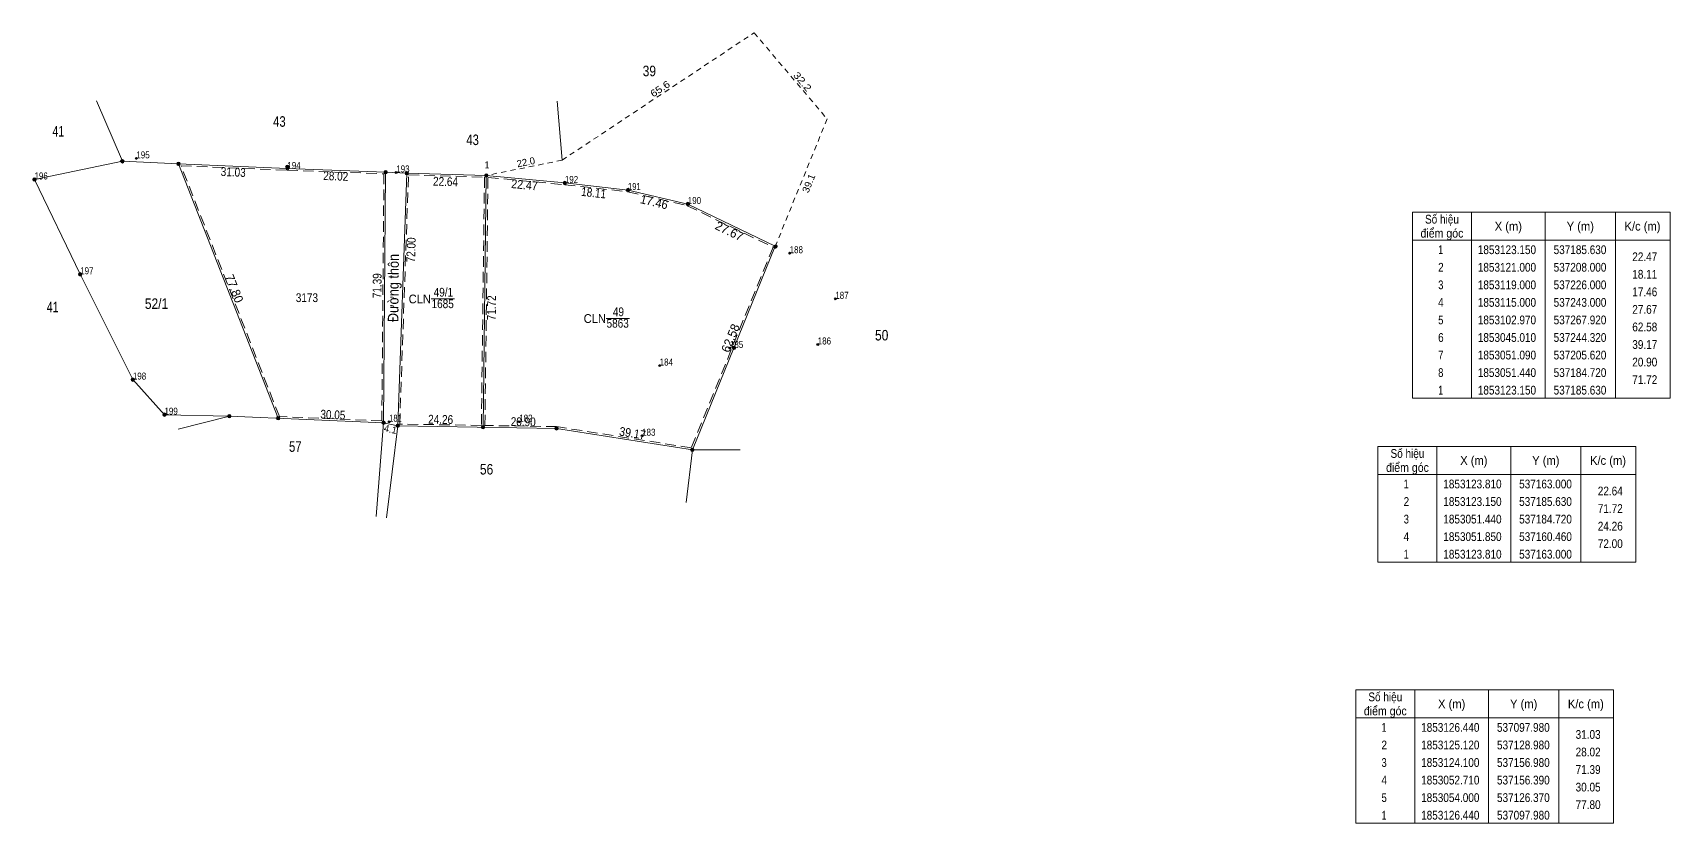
# Model space of a CAD drawing. Header units: metres. Extents: x 535876 to 537523, y 1852313 to 1853227.
# Drawn here: x 537056.5 to 537522.7, y 1852938.6 to 1853163.8 of the extents above; entities that cross this region are included whole.
import ezdxf
from ezdxf.enums import TextEntityAlignment as Align

# ---------------------------------------------------------------- set-up
doc = ezdxf.new("R2010")
doc.units = ezdxf.units.M
doc.header["$PDMODE"] = 32
doc.header["$PDSIZE"] = 0.5
doc.linetypes.add('MEDIUM_DASHED', pattern=[4.5, 3, -1.5])
doc.linetypes.add('SHORT_DASHED', pattern=[2.7, 1.5, -1.2])
for name, color, linetype, lineweight in [('10', 7, 'Continuous', 13), ('11', 7, 'Continuous', 13), ('13', 7, 'Continuous', 13), ('2', 7, 'Continuous', 13), ('52', 7, 'Continuous', 13)]:
    doc.layers.add(name, color=color, linetype=linetype, lineweight=lineweight)
doc.layers.add('12', color=7, linetype='Continuous')
doc.layers.add('7', color=7, linetype='Continuous')

msp = doc.modelspace()

# ---------------------------------------------------------------- hatches: boundary and pattern name
at = {"layer": '10'}
for points in [[(537098.48, 1853126.44, 1), (537097.48, 1853126.44, 1)], [(537129.48, 1853125.62, 1), (537128.48, 1853125.62, 1)], [(537268.42, 1853102.97, 1), (537267.42, 1853102.97, 1)], [(537126.87, 1853054, 1), (537125.87, 1853054, 1)]]:
    msp.add_hatch(color=256, dxfattribs=at).paths.add_polyline_path(points)
at = {"layer": '13'}
for points in [[(537082.53, 1853127.18, 1), (537081.53, 1853127.18, 1)], [(537157.48, 1853124.1, 1), (537156.48, 1853124.1, 1)], [(537057.5, 1853122, 1), (537056.5, 1853122, 1)], [(537163.5, 1853123.81, 1), (537162.5, 1853123.81, 1)], [(537186.13, 1853123.15, 1), (537185.13, 1853123.15, 1)], [(537208.5, 1853121, 1), (537207.5, 1853121, 1)], [(537226.5, 1853119, 1), (537225.5, 1853119, 1)], [(537243.5, 1853115, 1), (537242.5, 1853115, 1)], [(537070.5, 1853095, 1), (537069.5, 1853095, 1)], [(537256.64, 1853074.05, 1), (537255.64, 1853074.05, 1)], [(537085.5, 1853065, 1), (537084.5, 1853065, 1)], [(537094.5, 1853055, 1), (537093.5, 1853055, 1)], [(537112.98, 1853054.6, 1), (537111.98, 1853054.6, 1)], [(537156.89, 1853052.71, 1), (537155.89, 1853052.71, 1)], [(537160.96, 1853051.85, 1), (537159.96, 1853051.85, 1)], [(537185.22, 1853051.44, 1), (537184.22, 1853051.44, 1)], [(537206.12, 1853051.09, 1), (537205.12, 1853051.09, 1)], [(537244.82, 1853045.01, 1), (537243.82, 1853045.01, 1)]]:
    msp.add_hatch(color=256, dxfattribs=at).paths.add_polyline_path(points)

# ---------------------------------------------------------------- linework, layer by layer
at = {"layer": '10'}
for p, q in [((537207.2, 1853127.48), (537205.81, 1853144.35)), ((537082.03, 1853127.18), (537097.98, 1853126.44)), ((537126.37, 1853054), (537097.98, 1853126.44)), ((537156.98, 1853124.1), (537156.39, 1853052.71)), ((537163, 1853123.81), (537160.46, 1853051.85)), ((537267.92, 1853102.97), (537244.32, 1853045.01)), ((537157.24, 1853025.65), (537160.46, 1853051.85)), ((537244.32, 1853045.01), (537205.62, 1853051.09))]:
    msp.add_line(p, q, dxfattribs=at)
at = {"layer": '10', "linetype": 'SHORT_DASHED'}
for p, q in [((537282.68, 1853139.24), (537267.92, 1853102.97)), ((537207.2, 1853127.48), (537185.63, 1853123.15))]:
    msp.add_line(p, q, dxfattribs=at)
msp.add_lwpolyline([(537207.2, 1853127.48), (537261.89, 1853163.8), (537282.68, 1853139.24)], dxfattribs=at)
at = {"layer": '10'}
for points in [[(537082.03, 1853127.18), (537057, 1853122), (537070, 1853095), (537085, 1853065), (537094, 1853055)], [(537156.98, 1853124.1), (537128.98, 1853125.12), (537097.98, 1853126.44)], [(537163, 1853123.81), (537185.63, 1853123.15), (537208, 1853121)], [(537208, 1853121), (537226, 1853119), (537243, 1853115)], [(537094, 1853055), (537112.48, 1853054.6), (537156.39, 1853052.71), (537154.28, 1853025.99)]]:
    msp.add_lwpolyline(points, dxfattribs=at)
for centre in [(537097.98, 1853126.44), (537128.98, 1853125.62), (537126.37, 1853054)]:
    msp.add_circle(centre, 0.5, dxfattribs=at)
at = {"layer": '10', "linetype": 'SHORT_DASHED'}
msp.add_circle((537267.92, 1853102.97), 0.5, dxfattribs=at)
at = {"layer": '11'}
msp.add_line((537185.63, 1853123.15), (537184.72, 1853051.44), dxfattribs=at)
at = {"layer": '13'}
for p, q in [((537074.65, 1853144.4), (537082.03, 1853127.18)), ((537169.89, 1853087.99), (537176.57, 1853087.99)), ((537219.73, 1853082.43), (537226.41, 1853082.43)), ((537112.48, 1853054.6), (537097.94, 1853050.86)), ((537244.32, 1853045.01), (537242.58, 1853030.02)), ((537244.32, 1853045.01), (537257.96, 1853045))]:
    msp.add_line(p, q, dxfattribs=at)
for centre in [(537082.03, 1853127.18), (537156.98, 1853124.1), (537057, 1853122), (537163, 1853123.81), (537185.63, 1853123.15), (537208, 1853121), (537226, 1853119), (537243, 1853115), (537070, 1853095), (537256.14, 1853074.05), (537085, 1853065), (537094, 1853055), (537112.48, 1853054.6), (537156.39, 1853052.71), (537160.46, 1853051.85), (537184.72, 1853051.44), (537205.62, 1853051.09), (537244.32, 1853045.01)]:
    msp.add_circle(centre, 0.5, dxfattribs=at)
at = {"layer": '2'}
for p, q in [((537466.13, 1853112.69), (537466.13, 1853059.69)), ((537487.13, 1853112.69), (537487.13, 1853059.69)), ((537507.13, 1853112.69), (537507.13, 1853059.69)), ((537449.33, 1853104.69), (537522.73, 1853104.69)), ((537160.46, 1853051.85), (537156.39, 1853052.71)), ((537456.31, 1853045.96), (537456.31, 1853012.96)), ((537477.31, 1853045.96), (537477.31, 1853012.96)), ((537497.31, 1853045.96), (537497.31, 1853012.96)), ((537439.51, 1853037.96), (537512.91, 1853037.96)), ((537450, 1852976.62), (537450, 1852938.62)), ((537471, 1852976.62), (537471, 1852938.62)), ((537491, 1852976.62), (537491, 1852938.62)), ((537433.2, 1852968.62), (537506.6, 1852968.62))]:
    msp.add_line(p, q, dxfattribs=at)
at = {"layer": '2', "linetype": 'MEDIUM_DASHED'}
for points in [[(537098.73, 1853125.91), (537128.96, 1853124.62), (537156.48, 1853123.62), (537155.89, 1853053.23), (537126.72, 1853054.49)], [(537163.48, 1853123.3), (537185.12, 1853122.66), (537184.23, 1853051.95), (537160.98, 1853052.34)], [(537186.12, 1853122.6), (537207.95, 1853120.5), (537225.91, 1853118.51), (537242.83, 1853114.53), (537267.28, 1853102.72), (537244.01, 1853045.57), (537205.66, 1853051.59), (537185.23, 1853051.93)]]:
    msp.add_lwpolyline(points, close=True, dxfattribs=at)
at = {"layer": '2'}
for points in [[(537449.33, 1853112.69), (537522.73, 1853112.69), (537522.73, 1853059.69), (537449.33, 1853059.69)], [(537439.51, 1853045.96), (537512.91, 1853045.96), (537512.91, 1853012.96), (537439.51, 1853012.96)], [(537433.2, 1852976.62), (537506.6, 1852976.62), (537506.6, 1852938.62), (537433.2, 1852938.62)]]:
    msp.add_lwpolyline(points, close=True, dxfattribs=at)
at = {"layer": '52'}
for p, q in [((537156.98, 1853124.1), (537163, 1853123.81)), ((537243, 1853115), (537267.92, 1853102.97)), ((537160.46, 1853051.85), (537205.62, 1853051.09))]:
    msp.add_line(p, q, dxfattribs=at)
at = {"layer": '7'}
for p in [(537086, 1853128), (537129, 1853125), (537057, 1853122), (537160, 1853124), (537208, 1853121), (537226, 1853119), (537243, 1853115), (537272, 1853101), (537070, 1853095), (537285, 1853088), (537255, 1853074), (537280, 1853075), (537235, 1853069), (537085, 1853065), (537094, 1853055), (537158, 1853053), (537195, 1853053), (537230, 1853049)]:
    msp.add_point(p, dxfattribs=at)

# ---------------------------------------------------------------- texts
at = {"layer": '10'}
for s, width, p in [('39', 0.85, (537232.065, 1853151.41)), ('43', 0.8, (537126.725, 1853137.02)), ('43', 0.8, (537181.735, 1853131.8))]:
    msp.add_text(s, height=3, dxfattribs=dict(at, width=width)).set_placement(p, align=Align.CENTER)
at = {"layer": '12'}
for s, width, p in [('195', 0.85, (537086, 1853128)), ('194', 0.85, (537129, 1853125)), ('193', 0.85, (537160, 1853124)), ('196', 0.85, (537057, 1853122)), ('192', 0.85, (537208, 1853121)), ('191', 0.8, (537226, 1853119)), ('190', 0.85, (537243, 1853115)), ('188', 0.85, (537272, 1853101)), ('197', 0.85, (537070, 1853095)), ('187', 0.85, (537285, 1853088)), ('185', 0.85, (537255, 1853074)), ('186', 0.85, (537280, 1853075)), ('184', 0.85, (537235, 1853069)), ('198', 0.85, (537085, 1853065)), ('199', 0.85, (537094, 1853055)), ('181', 0.8, (537158, 1853053)), ('182', 0.85, (537195, 1853053)), ('183', 0.85, (537230, 1853049))]:
    msp.add_text(s, height=2, dxfattribs=dict(at, width=width)).set_placement(p)
at = {"layer": '13'}
for s, height, width, p in [('41', 3, 0.75, (537063.78, 1853134.23)), ('41', 3, 0.75, (537062.17, 1853084.18)), ('52/1', 3, 0.85, (537091.735, 1853085.12)), ('CLN', 2.5, 0.95, (537166.705, 1853086.71)), ('1685', 2.5, 0.85, (537173.21, 1853085.35)), ('49/1', 2.5, 0.85, (537173.42, 1853088.63)), ('CLN', 2.5, 0.95, (537216.535, 1853081.14)), ('49', 2.5, 0.85, (537223.255, 1853083.06)), ('5863', 2.5, 0.85, (537223.04, 1853079.78)), ('50', 3, 0.85, (537298.21, 1853076.14)), ('57', 3, 0.8, (537131.255, 1853044.42)), ('56', 3, 0.85, (537185.71, 1853037.95))]:
    msp.add_text(s, height=height, dxfattribs=dict(at, width=width)).set_placement(p, align=Align.CENTER)
at = {"layer": '2'}
for s, height, rotation, width, p in [('32.2', 2, 310.248, 1.2, (537274.879, 1853149.231)), ('65.6', 2, 33.588, 1.15, (537235.667, 1853146.988)), ('31.03', 2.5, 357.562, 0.85, (537113.532, 1853122.866)), ('28.02', 2.5, 357.914, 0.85, (537142.729, 1853121.726)), ('22.64', 2.5, 358.329, 0.85, (537173.984, 1853120.163)), ('22.47', 2.5, 354.51, 0.9, (537196.4, 1853119.225)), ('18.11', 2.5, 353.66, 0.85, (537216.067, 1853116.969)), ('39.1', 2, 67.856, 1.05, (537278.362, 1853120.533)), ('17.46', 2.5, 346.759, 0.95, (537233.139, 1853114.381)), ('72.00', 2.5, 87.978, 0.85, (537165.45, 1853101.906)), ('Đường thôn', 3, 89.526, 0.9, (537160.667, 1853091.068)), ('71.39', 2.5, 89.526, 0.85, (537155.8, 1853091.725)), ('71.72', 2.5, 89.273, 0.85, (537188.366, 1853085.419)), ('30.05', 2.5, 357.539, 0.85, (537141.906, 1853053.764)), ('24.26', 2.5, 359.032, 0.85, (537172.619, 1853052.408)), ('20.90', 2.5, 359.041, 0.85, (537196.134, 1853051.729)), ('39.17', 2.5, 351.071, 0.9, (537227.056, 1853048.493))]:
    msp.add_text(s, height=height, rotation=rotation, dxfattribs=dict(at, width=width)).set_placement(p, align=Align.CENTER)
for s, height, width, p in [(' 1', 2, 0.9, (537186.51, 1853125.16)), ('22.47', 2.5, 0.85, (537519.03, 1853098.74)), ('18.11', 2.5, 0.85, (537519.03, 1853093.74)), ('17.46', 2.5, 0.85, (537519.03, 1853088.74)), ('27.67', 2.5, 0.85, (537519.03, 1853083.74)), ('62.58', 2.5, 0.85, (537519.03, 1853078.74)), ('39.17', 2.5, 0.85, (537519.03, 1853073.74)), ('20.90', 2.5, 0.85, (537519.03, 1853068.74)), ('71.72', 2.5, 0.85, (537519.03, 1853063.74)), ('22.64', 2.5, 0.85, (537509.21, 1853032.01)), ('71.72', 2.5, 0.85, (537509.21, 1853027.01)), ('24.26', 2.5, 0.85, (537509.21, 1853022.01)), ('72.00', 2.5, 0.85, (537509.21, 1853017.01)), ('31.03', 2.5, 0.85, (537502.9, 1852962.67)), ('28.02', 2.5, 0.85, (537502.9, 1852957.67)), ('71.39', 2.5, 0.85, (537502.9, 1852952.67)), ('30.05', 2.5, 0.85, (537502.9, 1852947.67)), ('77.80', 2.5, 0.85, (537502.9, 1852942.67))]:
    msp.add_text(s, height=height, dxfattribs=dict(at, width=width)).set_placement(p, align=Align.RIGHT)
for s, height, rotation, p in [('22.0', 2, 11.351, (537197.108, 1853125.958)), ('27.67', 2.5, 334.231, (537254.292, 1853106.169)), ('77.80', 2.5, 291.401, (537112.713, 1853090.476)), ('62.58', 2.5, 67.845, (537256.313, 1853076.349)), ('4.1', 2, 348.069, (537158.133, 1853049.882))]:
    msp.add_text(s, height=height, rotation=rotation, dxfattribs=at).set_placement(p, align=Align.CENTER)
for s, width, p in [('Số hiệu', 0.85, (537457.73, 1853109.44)), ('điểm góc', 0.9, (537457.73, 1853105.44)), ('X (m)', 0.95, (537476.63, 1853107.44)), ('Y (m)', 0.95, (537497.125, 1853107.44)), ('K/c (m)', 0.95, (537514.83, 1853107.44)), (' 1', 0.75, (537457.025, 1853100.74)), ('1853123.150', 0.85, (537476.23, 1853100.74)), ('537185.630', 0.85, (537497.035, 1853100.74)), (' 2', 0.85, (537457.03, 1853095.74)), ('1853121.000', 0.85, (537476.23, 1853095.74)), ('537208.000', 0.85, (537497.035, 1853095.74)), (' 3', 0.8, (537457.03, 1853090.74)), ('1853119.000', 0.85, (537476.23, 1853090.74)), ('537226.000', 0.85, (537497.035, 1853090.74)), ('3173', 0.85, (537134.56, 1853087.08)), (' 4', 0.85, (537457.025, 1853085.74)), ('1853115.000', 0.85, (537476.23, 1853085.74)), ('537243.000', 0.85, (537497.035, 1853085.74)), (' 5', 0.8, (537457.03, 1853080.74)), ('1853102.970', 0.85, (537476.23, 1853080.74)), ('537267.920', 0.85, (537497.035, 1853080.74)), (' 6', 0.85, (537457.03, 1853075.74)), ('1853045.010', 0.85, (537476.23, 1853075.74)), ('537244.320', 0.85, (537497.035, 1853075.74)), (' 7', 0.8, (537457.03, 1853070.74)), ('1853051.090', 0.85, (537476.23, 1853070.74)), ('537205.620', 0.85, (537497.035, 1853070.74)), (' 8', 0.8, (537457.03, 1853065.74)), ('1853051.440', 0.85, (537476.23, 1853065.74)), ('537184.720', 0.85, (537497.035, 1853065.74)), (' 1', 0.75, (537457.025, 1853060.74)), ('1853123.150', 0.85, (537476.23, 1853060.74)), ('537185.630', 0.85, (537497.035, 1853060.74)), ('Số hiệu', 0.85, (537447.91, 1853042.71)), ('điểm góc', 0.9, (537447.91, 1853038.71)), ('X (m)', 0.95, (537466.81, 1853040.71)), ('Y (m)', 0.95, (537487.305, 1853040.71)), ('K/c (m)', 0.95, (537505.01, 1853040.71)), (' 1', 0.75, (537447.205, 1853034.01)), ('1853123.810', 0.85, (537466.41, 1853034.01)), ('537163.000', 0.85, (537487.215, 1853034.01)), (' 2', 0.85, (537447.21, 1853029.01)), ('1853123.150', 0.85, (537466.41, 1853029.01)), ('537185.630', 0.85, (537487.215, 1853029.01)), (' 3', 0.8, (537447.21, 1853024.01)), ('1853051.440', 0.85, (537466.41, 1853024.01)), ('537184.720', 0.85, (537487.215, 1853024.01)), (' 4', 0.85, (537447.205, 1853019.01)), ('1853051.850', 0.85, (537466.41, 1853019.01)), ('537160.460', 0.85, (537487.215, 1853019.01)), (' 1', 0.75, (537447.205, 1853014.01)), ('1853123.810', 0.85, (537466.41, 1853014.01)), ('537163.000', 0.85, (537487.215, 1853014.01)), ('Số hiệu', 0.85, (537441.6, 1852973.37)), ('điểm góc', 0.9, (537441.6, 1852969.37)), ('X (m)', 0.95, (537460.5, 1852971.37)), ('Y (m)', 0.95, (537480.995, 1852971.37)), ('K/c (m)', 0.95, (537498.7, 1852971.37)), (' 1', 0.75, (537440.895, 1852964.67)), ('1853126.440', 0.85, (537460.1, 1852964.67)), ('537097.980', 0.85, (537480.905, 1852964.67)), (' 2', 0.85, (537440.9, 1852959.67)), ('1853125.120', 0.85, (537460.1, 1852959.67)), ('537128.980', 0.85, (537480.905, 1852959.67)), (' 3', 0.8, (537440.9, 1852954.67)), ('1853124.100', 0.85, (537460.1, 1852954.67)), ('537156.980', 0.85, (537480.905, 1852954.67)), (' 4', 0.85, (537440.895, 1852949.67)), ('1853052.710', 0.85, (537460.1, 1852949.67)), ('537156.390', 0.85, (537480.905, 1852949.67)), (' 5', 0.8, (537440.9, 1852944.67)), ('1853054.000', 0.85, (537460.1, 1852944.67)), ('537126.370', 0.85, (537480.905, 1852944.67)), (' 1', 0.75, (537440.895, 1852939.67)), ('1853126.440', 0.85, (537460.1, 1852939.67)), ('537097.980', 0.85, (537480.905, 1852939.67))]:
    msp.add_text(s, height=2.5, dxfattribs=dict(at, width=width)).set_placement(p, align=Align.CENTER)

doc.saveas('drawing.dxf')
